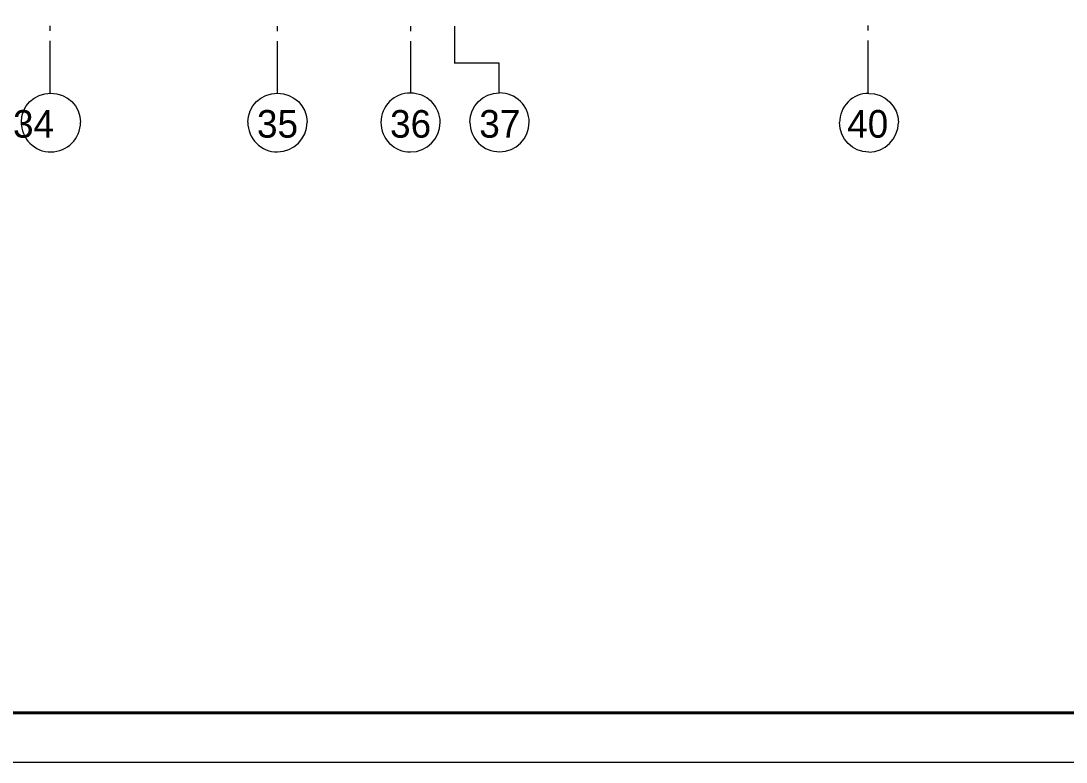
# Model space of a CAD drawing. Header units: millimetres. Extents: x -135211 to 49383, y -8033 to 228499.
# Drawn here: x -55198 to -44589, y -8033 to -512 of the extents above; entities that cross this region are included whole.
import ezdxf

# ---------------------------------------------------------------- set-up
doc = ezdxf.new("R2010")
doc.units = ezdxf.units.MM
doc.layers.add('PDF _Геометрия', color=7, linetype='Continuous', true_color=0x1d1d1d)
doc.layers.add('PDF _Текст', color=7, linetype='Continuous')

msp = doc.modelspace()

# ---------------------------------------------------------------- linework, layer by layer
at = {"layer": 'PDF _Геометрия', "color": 7, "lineweight": 40}
msp.add_lwpolyline([(-131209.583979415, 75559.17686692398), (44580.71092784949, 75559.17686692398), (44580.71092784949, -7533.461401820759), (-131209.583979415, -7533.461401820759)], dxfattribs=at)
at = {"layer": 'PDF _Геометрия', "color": 7, "lineweight": 9}
for points in [[(-54899.33714907434, -611.375540723935), (-54899.33714907434, -560.4530075882803)], [(-52591.76503368971, -615.8993959247682), (-52591.76503368971, -564.9590515841628)], [(-51240.56311061277, -616.7262086640758), (-51240.56311061277, -565.9338520684278)], [(-50793.08714907432, -941.2673440185426), (-50793.08714907432, -564.5873763156078)], [(-46599.09676445888, -610.5876318337869), (-46599.09676445888, -559.5758112400699)], [(-54899.33714907434, -1242.164720854796), (-54899.33714907434, -713.2253006886494)], [(-52591.76503368971, -1246.483619025295), (-52591.76503368971, -717.2874474821065)], [(-51240.56311061277, -1247.31652815385), (-51240.56311061277, -718.3060138886567)], [(-46599.09676445888, -1241.284884400567), (-46599.09676445888, -712.0716274688766)], [(-50798.55434792924, -936.396226779355), (-50345.61118753585, -936.396226779355), (-50345.61118753585, -1240.898459587938)]]:
    msp.add_lwpolyline(points, dxfattribs=at)
msp.add_lwpolyline([(-51243.04241379848, -1245.035019097725, 0.4196732712121392), (-51543.33630242519, -1541.795049243299, 0.417237155886443), (-51243.04241379848, -1842.088937870049, 0.4124693880414463), (-50942.24580292046, -1541.795049243299, 0.4148901239562789)], format="xyb", close=True, dxfattribs=at)
for points in [[(-50639.58149831359, -1539.622866508254, 0.4170299512505432), (-50339.05316236991, -1840.15120245189, 0.4119290653075281), (-50038.519841382, -1539.622866508254, 0.4153695993485135), (-50339.05316236991, -1243.170470089972)], [(-55193.19342159943, -1540.482294015591, 0.4174142069798351), (-54892.71961467131, -1841.441230212086, 0.4119876830674504), (-54592.24580292049, -1540.482294015593)], [(-52894.59348591129, -1540.989653548609, 0.4174371925594931), (-52593.77337341364, -1841.315300964855, 0.4115726652903614), (-52293.44772599741, -1540.98965354861)]]:
    msp.add_lwpolyline(points, format="xyb", dxfattribs=at)
at = {"layer": 'PDF _Геометрия', "color": 7, "lineweight": 18}
msp.add_lwpolyline([(-133207.6304183057, -8033.30721817563), (45076.57221265367, -8033.30721817563)], dxfattribs=at)
at = {"layer": 'PDF _Геометрия', "color": 7, "lineweight": 9}
for centre, radius, start, end in [((-46594.30986411573, -1541.538906615252), 294.3835374295414, 89.6956689708471, 180.4080775872498), ((-46593.65429719475, -1542.189052797383), 301.6523471893557, 270.1724783014336, 359.7252466485265)]:
    msp.add_arc(centre, radius, start, end, dxfattribs=at)
for points in [[(-55193.19342159912, -1540.482294015593), (-55193.19342159912, -1375.533731901391), (-55062.01078452502, -1244.35109482729), (-54892.71961467131, -1244.35109482729)], [(-54892.71961467131, -1244.35109482729), (-54727.77105255712, -1244.35109482729), (-54592.24580292049, -1375.533731901391), (-54592.24580292049, -1540.482294015593)], [(-52894.5934859111, -1540.98965354861), (-52894.5934859111, -1375.687413954229), (-52763.5452032506, -1244.634281406853), (-52593.77337341364, -1244.634281406853)], [(-52593.77337341364, -1244.634281406853), (-52428.96560386455, -1244.634281406853), (-52293.44772599741, -1375.687413954229), (-52293.44772599741, -1540.98965354861)], [(-50639.58149831361, -1539.622866508254), (-50639.58149831361, -1374.303135303011), (-50508.44883310056, -1243.170470089972), (-50339.05316236991, -1243.170470089972)], [(-46592.74623020746, -1247.159521877271), (-46427.44657529947, -1247.159521877271), (-46292.00541830505, -1378.33592111384), (-46292.00541830505, -1543.635576021814)], [(-46592.74623020746, -1843.840033202037), (-46757.50953572549, -1843.840033202037), (-46888.68593496206, -1708.398881539848), (-46888.68593496206, -1543.635576021814)]]:
    msp.add_open_spline(points, degree=3, dxfattribs=at)

# ---------------------------------------------------------------- texts
at = {"layer": 'PDF _Текст', "char_height": 280.2619680032936, "attachment_point": 4, "style": ''}
for s, insert in [('33 34', (-55798.59750183509, -1558.694478017478)), ('35', (-52801.46347635135, -1558.694478017478)), ('36', (-51451.05821443534, -1558.694478017478)), ('37', (-50545.14681755, -1558.694478017478)), ('40', (-46811.42418895158, -1558.694478017478))]:
    msp.add_mtext(s, dxfattribs=dict(at, insert=insert))

doc.saveas('drawing.dxf')
